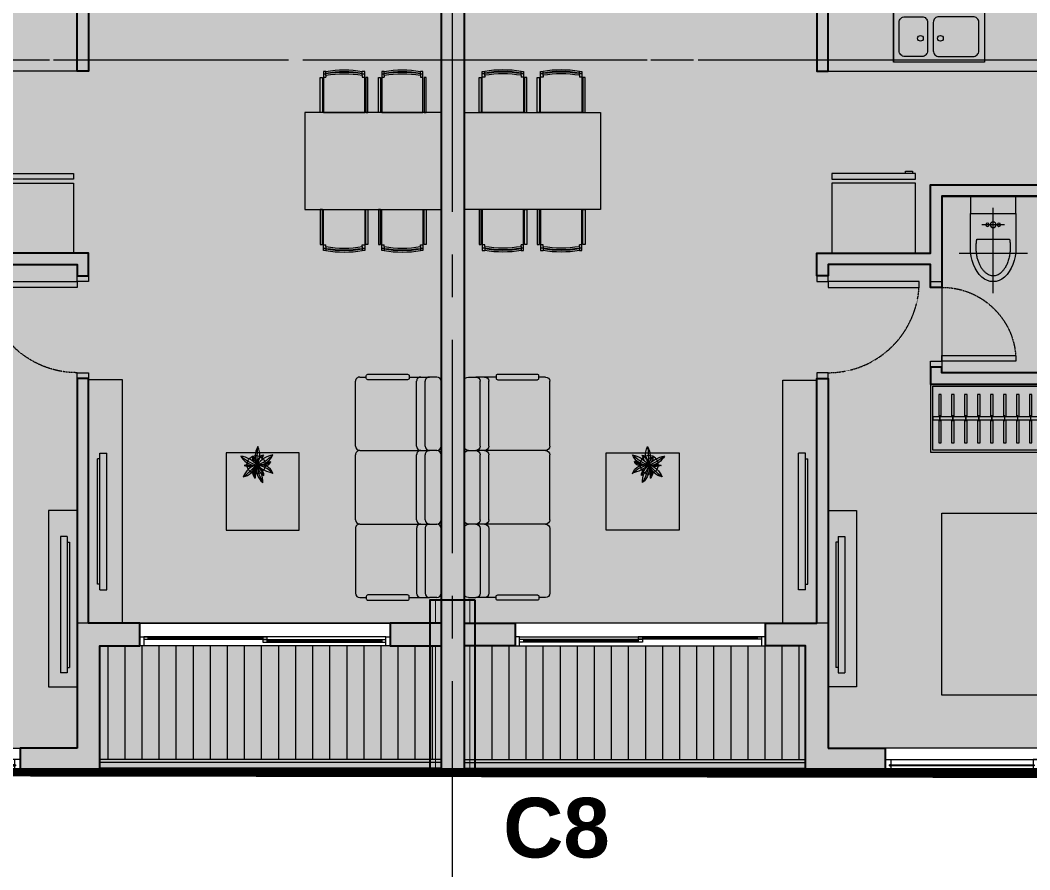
# Model space of a CAD drawing. Header units: millimetres. Extents: x -100356 to 314685, y 446 to 1273965.
# Drawn here: x 53941 to 62813, y 791300 to 798766 of the extents above; entities that cross this region are included whole.
import ezdxf
from ezdxf.enums import TextEntityAlignment as Align

# ---------------------------------------------------------------- set-up
doc = ezdxf.new("R2010")
doc.units = ezdxf.units.MM
for name, pattern in [('A1 - dp$0$HIDDEN', [0.375, 0.25, -0.125]), ('CENTER', [2, 1.25, -0.25, 0.25, -0.25]), ('Dash', [6, 3, -3]), ('DASHED2', [0.375, 0.25, -0.125]), ('gf$0$CENTER2', [28.575, 19.05, -3.175, 3.175, -3.175]), ('gf$0$Kume - Grid Line', [10.5, 6, -1.25, 2, -1.25])]:
    doc.linetypes.add(name, pattern=pattern)
for name, color, linetype, lineweight in [('20180330-Ascent Plaza-TP-Ban ve so bo$0$KÍNH', 150, 'Continuous', 9), ('@ color hatch', 7, 'Continuous', 13), ('A.Concrete', 7, 'Continuous', 25), ('A1 - dp$0$A.Door', 4, 'Continuous', 13), ('A1 - dp$0$A.HACH 250', 250, 'Continuous', 5), ('A1 - dp$0$CUA', 5, 'Continuous', 9), ('A1 - dp$0$FURNITURE', 8, 'Continuous', 5), ('A1 - dp$0$KHCUA', 3, 'Continuous', 13), ('A1 - dp$0$TUONG 2', 2, 'Continuous', 25), ('gf$0$A.Axis', 251, 'gf$0$CENTER2', 13), ('GJ', 1, 'Continuous', 13), ('Hatch-wall', 251, 'Continuous', 5), ('LC.HA', 250, 'Continuous', 9), ('LGI', 250, 'CENTER', 9), ('luoicot', 30, 'Continuous', 13), ('Text 35', 250, 'Continuous', 15)]:
    doc.layers.add(name, color=color, linetype=linetype, lineweight=lineweight)
doc.layers.add('STR', color=7, linetype='Continuous')
doc.styles.add('A1 - dp$0$GHICHU-C', font='Font - TrueType - Arial.ttf', dxfattribs={"width": 0.7})
doc.styles.add('ARIAL', font='Font - TrueType - Arial Bold.ttf')
doc.styles.add('arial_eng', font='ARIALNI.TTF')

# ---------------------------------------------------------------- blocks, each defined once
blk = doc.blocks.new('A1 - dp$0$cua so 1')
at = {"layer": 'A1 - dp$0$A.Door', "ltscale": 0.5}
for p, q in [((1400, 65), (2000, 65)), ((1400, 35), (2000, 35))]:
    blk.add_line(p, q, dxfattribs=at)
for points in [[(0, 0), (2100, 0), (2100, 100), (0, 100)], [(2050, 100), (2050, 0), (2100, 0), (2100, 100)]]:
    blk.add_lwpolyline(points, close=True, dxfattribs=at)
for points in [[(50, 55), (50, 100), (0, 100), (0, 0), (50, 0), (50, 45), (40, 45), (40, 55), (50, 55)], [(1300, 55), (1300, 100), (1350, 100), (1350, 0), (1300, 0), (1300, 45), (1310, 45), (1310, 55), (1300, 55)], [(1400, 55), (1400, 65), (1350, 65), (1350, 35), (1400, 35), (1400, 45), (1390, 45), (1390, 55), (1400, 55)], [(2000, 55), (2000, 65), (2050, 65), (2050, 35), (2000, 35), (2000, 45), (2010, 45), (2010, 55), (2000, 55)]]:
    blk.add_lwpolyline(points, dxfattribs=at)
at = {"layer": 'A1 - dp$0$A.HACH 250', "ltscale": 0.5}
for points in [[(40, 45), (1310, 45), (1310, 55), (40, 55)], [(1390, 45), (2010, 45), (2010, 55), (1390, 55)]]:
    blk.add_lwpolyline(points, close=True, dxfattribs=at)
blk = doc.blocks.new('A1 - dp$0$A$C6FE626A3')
for p, q in [((-90, 605.7), (-150, 605.7)), ((-150, -594.3), (-150, 605.7)), ((-90, -594.3), (-90, 605.7)), ((-90, 556.6), (-70, 556.6)), ((-70, -544.9), (-70, 556.6)), ((-90, -594.3), (-150, -594.3)), ((-90, -544.9), (-70, -544.9))]:
    blk.add_line(p, q)
blk = doc.blocks.new('*U240')
for points in [[(0, 600), (0, 0), (2100, 0), (2100, 600)], [(2080, 580), (2080, 20), (20, 20), (20, 580)]]:
    blk.add_lwpolyline(points, close=True)
at = {"ltscale": 6}
for points in [[(91.1, 313.1), (91.1, 515.2), (69.1, 515.2), (69.1, 313.1)], [(205.1, 313.1), (205.1, 515.2), (183.1, 515.2), (183.1, 313.1)], [(319.1, 313.1), (319.1, 515.2), (297.1, 515.2), (297.1, 313.1)], [(433.1, 313.1), (433.1, 515.2), (411.1, 515.2), (411.1, 313.1)], [(547.1, 313.1), (547.1, 515.2), (525.1, 515.2), (525.1, 313.1)], [(661.1, 313.1), (661.1, 515.2), (639.1, 515.2), (639.1, 313.1)], [(775.1, 313.1), (775.1, 515.2), (753.1, 515.2), (753.1, 313.1)], [(889.1, 313.1), (889.1, 515.2), (867.1, 515.2), (867.1, 313.1)], [(1003.1, 313.1), (1003.1, 515.2), (981.1, 515.2), (981.1, 313.1)], [(1117.1, 313.1), (1117.1, 515.2), (1095.1, 515.2), (1095.1, 313.1)], [(1231.1, 313.1), (1231.1, 515.2), (1209.1, 515.2), (1209.1, 313.1)], [(1345.1, 313.1), (1345.1, 515.2), (1323.1, 515.2), (1323.1, 313.1)], [(1459.1, 313.1), (1459.1, 515.2), (1437.1, 515.2), (1437.1, 313.1)], [(1573.1, 313.1), (1573.1, 515.2), (1551.1, 515.2), (1551.1, 313.1)], [(1687.1, 313.1), (1687.1, 515.2), (1665.1, 515.2), (1665.1, 313.1)], [(1801.1, 313.1), (1801.1, 515.2), (1779.1, 515.2), (1779.1, 313.1)], [(1915.1, 313.1), (1915.1, 515.2), (1893.1, 515.2), (1893.1, 313.1)], [(2029.1, 313.1), (2029.1, 515.2), (2007.1, 515.2), (2007.1, 313.1)], [(69.1, 286.7), (69.1, 92.1), (91.1, 92.1), (91.1, 286.7)], [(183.1, 286.7), (183.1, 92.1), (205.1, 92.1), (205.1, 286.7)], [(297.1, 286.7), (297.1, 92.1), (319.1, 92.1), (319.1, 286.7)], [(411.1, 286.7), (411.1, 92.1), (433.1, 92.1), (433.1, 286.7)], [(525.1, 286.7), (525.1, 92.1), (547.1, 92.1), (547.1, 286.7)], [(639.1, 286.7), (639.1, 92.1), (661.1, 92.1), (661.1, 286.7)], [(753.1, 286.7), (753.1, 92.1), (775.1, 92.1), (775.1, 286.7)], [(867.1, 286.7), (867.1, 92.1), (889.1, 92.1), (889.1, 286.7)], [(981.1, 286.7), (981.1, 92.1), (1003.1, 92.1), (1003.1, 286.7)], [(1095.1, 286.7), (1095.1, 92.1), (1117.1, 92.1), (1117.1, 286.7)], [(1209.1, 286.7), (1209.1, 92.1), (1231.1, 92.1), (1231.1, 286.7)], [(1323.1, 286.7), (1323.1, 92.1), (1345.1, 92.1), (1345.1, 286.7)], [(1437.1, 286.7), (1437.1, 92.1), (1459.1, 92.1), (1459.1, 286.7)], [(1551.1, 286.7), (1551.1, 92.1), (1573.1, 92.1), (1573.1, 286.7)], [(1665.1, 286.7), (1665.1, 92.1), (1687.1, 92.1), (1687.1, 286.7)], [(1779.1, 286.7), (1779.1, 92.1), (1801.1, 92.1), (1801.1, 286.7)], [(1893.1, 286.7), (1893.1, 92.1), (1915.1, 92.1), (1915.1, 286.7)], [(2007.1, 286.7), (2007.1, 92.1), (2029.1, 92.1), (2029.1, 286.7)]]:
    blk.add_lwpolyline(points, dxfattribs=at)
for points in [[(2080, 286.7), (2080, 313.1), (20, 313.1), (20, 286.7)], [(82.7, 319.2), (78.3, 319.2), (78.3, 280.4), (82.7, 280.4)], [(196.7, 319.2), (192.3, 319.2), (192.3, 280.4), (196.7, 280.4)], [(310.7, 319.2), (306.3, 319.2), (306.3, 280.4), (310.7, 280.4)], [(424.7, 319.2), (420.3, 319.2), (420.3, 280.4), (424.7, 280.4)], [(538.7, 319.2), (534.3, 319.2), (534.3, 280.4), (538.7, 280.4)], [(652.7, 319.2), (648.3, 319.2), (648.3, 280.4), (652.7, 280.4)], [(766.7, 319.2), (762.3, 319.2), (762.3, 280.4), (766.7, 280.4)], [(880.7, 319.2), (876.3, 319.2), (876.3, 280.4), (880.7, 280.4)], [(994.7, 319.2), (990.3, 319.2), (990.3, 280.4), (994.7, 280.4)], [(1108.7, 319.2), (1104.3, 319.2), (1104.3, 280.4), (1108.7, 280.4)], [(1222.7, 319.2), (1218.3, 319.2), (1218.3, 280.4), (1222.7, 280.4)], [(1336.7, 319.2), (1332.3, 319.2), (1332.3, 280.4), (1336.7, 280.4)], [(1450.7, 319.2), (1446.3, 319.2), (1446.3, 280.4), (1450.7, 280.4)], [(1564.7, 319.2), (1560.3, 319.2), (1560.3, 280.4), (1564.7, 280.4)], [(1678.7, 319.2), (1674.3, 319.2), (1674.3, 280.4), (1678.7, 280.4)], [(1792.7, 319.2), (1788.3, 319.2), (1788.3, 280.4), (1792.7, 280.4)], [(1906.7, 319.2), (1902.3, 319.2), (1902.3, 280.4), (1906.7, 280.4)], [(2020.7, 319.2), (2016.3, 319.2), (2016.3, 280.4), (2020.7, 280.4)]]:
    blk.add_lwpolyline(points, close=True, dxfattribs=at)
blk = doc.blocks.new('A1 - dp$0$Bed 1600')
at = {"linetype": 'Continuous'}
for p, q in [((2, -80), (2, 0)), ((2, 0), (66, 0)), ((66, 0), (66, -80)), ((12, -1.2), (32.8, -1.2)), ((12, -14.4), (12, -1.2)), ((32.8, -1.2), (32.8, -14.4)), ((35.2, -1.2), (56, -1.2)), ((35.2, -14.4), (35.2, -1.2)), ((56, -1.2), (56, -16.4)), ((2, -14.4), (48.8, -14.4)), ((48.8, -16.8), (2, -16.8)), ((66, -29.6), (48.8, -14.4)), ((48.8, -14.4), (48.8, -29.6)), ((56, -16.4), (50.8, -16.4)), ((48.8, -29.6), (66, -29.6)), ((66, -80), (2, -80))]:
    blk.add_line(p, q, dxfattribs=at)
blk = doc.blocks.new('A1 - dp$0$A$C4168242D')
for points in [[(300, 750), (300, 0)], [(0, 400), (600, 400)], [(100, 350), (100, 50), (500, 50), (500, 350)], [(157.1, 275.5), (442.9, 275.5)], [(400, 150), (200, 150)]]:
    blk.add_lwpolyline(points)
for centre, radius in [((250, 150), 15), ((300, 150), 25), ((350, 150), 15)]:
    blk.add_circle(centre, radius)
blk.add_ellipse((300, 350), major_axis=(0, 300), ratio=0.666667, start_param=4.712389, end_param=7.853982)
blk.add_open_spline([(442.9, 275.5), (444.5, 283.4), (445.7, 291.4), (448.6, 313.5), (449.6, 327.6), (450.2, 356.1), (449.7, 370.4), (447.3, 398.6), (445.3, 412.5), (439.9, 439.6), (436.5, 452.7), (428.4, 477.8), (423.8, 489.7), (413.4, 512), (407.6, 522.4), (396.4, 539.6), (391.1, 546.8), (380.1, 559.9), (374.4, 565.7), (362.9, 575.9), (357.1, 580.3), (345.5, 587.6), (339.8, 590.6), (328.3, 595.4), (322.7, 597.1), (311.5, 599.4), (306, 600), (294.9, 600), (289.4, 599.5), (278.2, 597.3), (272.6, 595.7), (261.1, 591.1), (255.4, 588.1), (243.8, 580.9), (238, 576.6), (226.5, 566.5), (220.8, 560.8), (209.7, 547.9), (204.4, 540.8), (194.2, 525.3), (189.3, 516.9), (180.4, 498.9), (176.2, 489.4), (168.7, 469.5), (165.4, 459), (159.7, 437.4), (157.3, 426.3), (153.4, 403.6), (152, 392), (150.3, 368.5), (149.9, 356.7), (150.2, 333.1), (150.9, 321.3), (153.2, 298.1), (154.9, 286.7), (157.1, 275.5)], degree=3, knots=[4.428595, 4.428595, 4.428595, 4.428595, 4.521718, 4.521718, 4.681946, 4.681946, 4.842175, 4.842175, 5.002403, 5.002403, 5.162632, 5.162632, 5.32286, 5.32286, 5.483089, 5.483089, 5.615862, 5.615862, 5.748636, 5.748636, 5.88141, 5.88141, 6.014184, 6.014184, 6.146958, 6.146958, 6.279732, 6.279732, 6.412506, 6.412506, 6.545279, 6.545279, 6.678053, 6.678053, 6.810827, 6.810827, 6.943601, 6.943601, 7.076375, 7.076375, 7.209149, 7.209149, 7.341922, 7.341922, 7.474696, 7.474696, 7.60747, 7.60747, 7.740244, 7.740244, 7.873018, 7.873018, 8.005792, 8.005792, 8.137776, 8.137776, 8.137776, 8.137776])
blk = doc.blocks.new('*U204')
for points in [[(-700, 100), (-750, 100), (-750, 0), (-700, 0)], [(0, 100), (-50, 100), (-50, 0), (0, 0)], [(-50, 0), (-100, 0), (-100, -650), (-50, -650)]]:
    blk.add_lwpolyline(points, close=True)
at = {"linetype": 'A1 - dp$0$HIDDEN'}
blk.add_arc((-50, 0), 650, 180, 270, dxfattribs=at)
blk = doc.blocks.new('*U205')
for points in [[(-850, 100), (-900, 100), (-900, 0), (-850, 0)], [(0, 100), (-50, 100), (-50, 0), (0, 0)], [(-50, 0), (-100, 0), (-100, -800), (-50, -800)]]:
    blk.add_lwpolyline(points, close=True)
at = {"linetype": 'A1 - dp$0$HIDDEN'}
blk.add_arc((-50, 0), 800, 180, 270, dxfattribs=at)
blk = doc.blocks.new('A1 - dp$0$mb-tulanh700x735')
for p, q in [((279.3, 700), (279.3, 720.2)), ((279.3, 720.2), (339.9, 720.2)), ((339.9, 720.2), (339.9, 700)), ((368.4, 700), (-368.4, 700)), ((-368.4, 700), (-368.4, 650.9)), ((-368.4, 650.9), (368.4, 650.9)), ((339.9, 700), (279.3, 700)), ((368.4, 650.9), (368.4, 700)), ((368.4, 614), (-368.4, 614)), ((-368.4, 614), (-368.4, 0)), ((368.4, 0), (368.4, 614)), ((-368.4, 0), (368.4, 0))]:
    blk.add_line(p, q)
blk = doc.blocks.new('A1 - dp$0$crua 450x830')
at = {"layer": 'A1 - dp$0$FURNITURE'}
blk.add_lwpolyline([(400, 10), (-400, 10), (-400, 460), (400, 460)], close=True, dxfattribs=at)
blk.add_lwpolyline([(-400, 10), (400, 10), (400, 460)], dxfattribs=at)
for points in [[(-300, 60), (0, 60, 0.414214), (50, 110), (50, 360, 0.414214), (0, 410), (-300, 410, 0.414214), (-350, 360), (-350, 110, 0.414214)], [(100, 110), (100, 360, -0.414214), (150, 410), (300, 410, -0.414214), (350, 360), (350, 110, -0.414214), (300, 60), (150, 60, -0.414214)]]:
    blk.add_lwpolyline(points, format="xyb", close=True, dxfattribs=at)
for centre in [(-12.5, 250), (162.5, 250)]:
    blk.add_circle(centre, 25, dxfattribs=at)
blk = doc.blocks.new('A1 - dp$0$1012')
for p, q in [((397.4, 192), (13.4, 192)), ((13.4, 192), (13.4, 169)), ((36.4, 169), (36.4, 192)), ((67.1, 169), (67.1, 192)), ((397.4, 222), (70.7, 222)), ((70.7, 222), (70.7, 202)), ((70.7, 202), (397.4, 202)), ((397.4, 202), (397.4, 222)), ((397.4, -192), (397.4, 192)), ((51.8, 169), (13.4, 169)), ((51.8, 169), (67.1, 169)), ((51.8, -169), (13.4, -169)), ((13.4, -169), (13.4, -192)), ((36.4, -192), (36.4, -169)), ((51.8, -169), (67.1, -169)), ((67.1, -192), (67.1, -169)), ((13.4, -192), (397.4, -192)), ((70.7, -202), (397.4, -202)), ((70.7, -222), (70.7, -202)), ((397.4, -222), (70.7, -222)), ((397.4, -202), (397.4, -222))]:
    blk.add_line(p, q)
at = {"extrusion": (0, 0, -1)}
for centre, major_axis, start_param, end_param in [((1073.1, 0), (758.8, 758.8), 3.768877, 4.085105), ((1073.1, 0), (747.9, 747.9), 3.766561, 4.087421), ((1094.3, 0), (758.8, 758.8), 3.768877, 4.085105), ((1094.3, 0), (747.9, 747.9), 3.766561, 4.087421)]:
    blk.add_ellipse(centre, major_axis=major_axis, ratio=1, start_param=start_param, end_param=end_param, dxfattribs=at)
blk = doc.blocks.new('A1 - dp$0$ban an 4ng')
at = {"layer": 'A1 - dp$0$FURNITURE'}
blk.add_lwpolyline([(1200, 0), (0, 0), (0, -850), (1200, -850)], close=True, dxfattribs=at)
at = {"layer": 'A1 - dp$0$FURNITURE', "extrusion": (2.97971e-18, -2.13827e-28, -1), "xscale": 0.9444444444444446, "yscale": 0.9444444444444446, "zscale": -0.9444444444444446, "rotation": 270.0000000020186}
for p in [(-341.9, 375.3), (-853.5, 375.3)]:
    blk.add_blockref('A1 - dp$0$1012', p, dxfattribs=at)
at = {"layer": 'A1 - dp$0$FURNITURE', "xscale": 0.9444444444444446, "yscale": 0.9444444444444446, "zscale": 0.9444444444444446, "rotation": 90}
for p in [(341.9, -1225.3), (853.5, -1225.3)]:
    blk.add_blockref('A1 - dp$0$1012', p, dxfattribs=at)
blk = doc.blocks.new('A1 - dp$0$sofa')
for p, q in [((0, -570.8), (0, 0)), ((37.7, 37.7), (103.7, 37.7)), ((281.5, 37.7), (103.7, 37.7)), ((141.3, -570.8), (141.3, 0)), ((216.7, -570.8), (216.7, 0)), ((716.2, 37.7), (658.4, 37.7)), ((753.8, -570.8), (753.8, 0)), ((716.2, -608.5), (37.7, -608.5)), ((0, -1216.9), (0, -646.2)), ((141.3, -646.2), (141.3, -1216.9)), ((216.7, -646.2), (216.7, -1216.9)), ((753.8, -646.2), (753.8, -1216.9)), ((0, -1292.3), (0, -1863.1)), ((37.7, -1254.6), (103.7, -1254.6)), ((716.2, -1254.6), (103.7, -1254.6)), ((141.3, -1292.3), (141.3, -1863.1)), ((216.7, -1292.3), (216.7, -1863.1)), ((753.8, -1292.3), (753.8, -1863.1)), ((37.7, -1900.8), (103.7, -1900.8)), ((281.5, -1900.8), (103.7, -1900.8)), ((716.2, -1900.8), (658.4, -1900.8))]:
    blk.add_line(p, q)
for points in [[(644.3, 61.2), (295.7, 61.2, 0.414214), (281.5, 47.1), (281.5, 28.3, 0.414214), (295.7, 14.1), (644.3, 14.1, 0.414214), (658.4, 28.3), (658.4, 47.1, 0.414214)], [(644.3, -1924.3), (295.7, -1924.3, -0.414214), (281.5, -1910.2), (281.5, -1891.3, -0.414214), (295.7, -1877.2), (644.3, -1877.2, -0.414214), (658.4, -1891.3), (658.4, -1910.2, -0.414214)]]:
    blk.add_lwpolyline(points, format="xyb", close=True)
blk.add_lwpolyline([(1890, -555.1), (1250, -555.1), (1250, -1235.1), (1890, -1235.1)], close=True)
blk.add_circle((1626.6, -1129.6), 80.6)
for centre, radius, start, end in [((37.7, 0), 37.7, 90, 180), ((103.7, 0), 37.7, 0, 90), ((179, 0), 37.7, 0, 90), ((716.2, 0), 37.7, 0, 90), ((37.7, -570.8), 37.7, 180, 270), ((37.7, -646.2), 37.7, 90, 180), ((103.7, -570.8), 37.7, 270, 0), ((103.7, -646.2), 37.7, 0, 90), ((179, -570.8), 37.7, 270, 0), ((179, -646.2), 37.7, 0, 90), ((716.2, -570.8), 37.7, 270, 0), ((716.2, -646.2), 37.7, 0, 90), ((1796.2, -980.6), 228.4, 178.22216, 197.85831), ((1477.3, -1093.4), 150.2, 346.36026, 52.94739), ((1223.2, -1179.9), 401.3, 8.09589, 30.72258), ((1588.5, -1012.5), 116.1, 199.43419, 287.43571), ((1402.2, -1394.7), 346.7, 51.54163, 77.17636), ((1657.4, -877.5), 251.6, 226.14832, 260.37107), ((1675.3, -1021.9), 118.1, 186.50728, 242.3609), ((1499.9, -1141.4), 120.9, 8.55522, 61.3289), ((1835.2, -909.9), 304, 204.75992, 224.64728), ((1582.5, -966.6), 167.2, 284.12842, 340.14677), ((2071.7, -1493.4), 574.9, 125.44636, 140.73815), ((1353.4, -1030.9), 282.9, 345.0604, 4.07375), ((1771.7, -1170.4), 150.4, 102.24233, 161.73209), ((1520.8, -1059.1), 124.5, 335.9893, 22.83996), ((1593.6, -1056.4), 62.7, 334.5276, 48.0163), ((1623.2, -1280.4), 157.2, 94.40726, 156.44308), ((1435, -996), 225.9, 281.24862, 323.98987), ((1735.2, -1455.1), 347.8, 109.63177, 136.94159), ((1544.1, -1171.6), 49.4, 77.35568, 164.35325), ((1569.7, -1230.9), 102.4, 81.63887, 135.62551), ((1785.5, -1859.9), 757.9, 106.3355, 112.41502), ((1549.4, -1146.8), 69.2, 281.42671, 10.98767), ((1508.5, -1123.6), 107.2, 301.90552, 355.18589), ((1044.1, -1192.9), 575.5, 350.23998, 6.11478), ((1462.3, -1203.9), 172.6, 330.24114, 25.80899), ((1771.1, -1214.6), 175.7, 150.76974, 151.93672), ((1796.2, -980.6), 228.4, 219.15, 261.38898), ((1890.9, -1027.4), 288.7, 200.51384, 216.02424), ((1504.1, -1496.3), 387.9, 48.57445, 72.38422), ((1623.2, -1280.4), 157.2, 28.0484, 84.64912), ((1727.5, -2146.8), 1024.5, 89.91003, 94.50199), ((1686.2, -1226.8), 113.6, 66.7315, 107.39709), ((1675.4, -1004.5), 130.4, 272.43736, 295.29557), ((37.7, -1216.9), 37.7, 180, 270), ((103.7, -1216.9), 37.7, 270, 0), ((179, -1216.9), 37.7, 270, 0), ((716.2, -1216.9), 37.7, 270, 0), ((1246.8, -1065), 349.9, 334.68532, 342.45009), ((1771.1, -1214.6), 175.7, 174.33263, 205.28039), ((1669.4, -1150.9), 48.5, 222.83737, 256.97864), ((1609.2, -1188.8), 50.1, 349.11662, 38.95559), ((37.7, -1292.3), 37.7, 90, 180), ((103.7, -1292.3), 37.7, 0, 90), ((179, -1292.3), 37.7, 0, 90), ((716.2, -1292.3), 37.7, 0, 90), ((37.7, -1863.1), 37.7, 180, 270), ((103.7, -1863.1), 37.7, 270, 0), ((179, -1863.1), 37.7, 270, 0), ((716.2, -1863.1), 37.7, 270, 0)]:
    blk.add_arc(centre, radius, start, end)
blk = doc.blocks.new('*U239')
for p, q in [((50, 0), (1538, 0)), ((100, 0), (100, -30)), ((1488, 0), (1488, -30)), ((1538, 0), (1538, -30)), ((50, -30), (1538, -30)), ((1488, -35), (1488, -65)), ((1488, -35), (2975, -35)), ((1488, -65), (2975, -65)), ((1538, -35), (1538, -65)), ((2925, -35), (2925, -65))]:
    blk.add_line(p, q)
at = {"color": 8}
for p, q in [((100, -15), (1488, -15)), ((1538, -50), (2925, -50))]:
    blk.add_line(p, q, dxfattribs=at)
for points in [[(0, 0), (50, 0), (50, -110), (0, -110)], [(2975, 0), (3025, 0), (3025, -110), (2975, -110)]]:
    blk.add_lwpolyline(points, close=True)
for points in [[(2975, 0), (50, 0)], [(2975, -110), (50, -110)]]:
    blk.add_lwpolyline(points)
at = {"layer": 'A1 - dp$0$KHCUA', "style": 'A1 - dp$0$GHICHU-C', "flags": 1}
for tag, p in [('TEN_CUA', (450, -184)), ('KICH_THUOC', (450, -300)), ('QUI_CACH', (450, -421))]:
    blk.add_attdef(tag, text='', height=50, dxfattribs=at).set_placement(p, align=Align.MIDDLE)
blk = doc.blocks.new('*U41')
at = {"layer": 'A1 - dp$0$FURNITURE'}
for p, q in [((0, 100), (3000, 100)), ((0, 75), (3000, 75)), ((0, 25), (3000, 25)), ((0, 0), (3000, 0))]:
    blk.add_line(p, q, dxfattribs=at)
blk = doc.blocks.new('2B1')
at = {"layer": '@ color hatch'}
h = blk.add_hatch(color=151, dxfattribs=at)
h.dxf.hatch_style = 1
h.paths.add_polyline_path([(150, 8700), (3100, 8700), (3100, 9800), (150, 9800)])
h.paths.add_polyline_path([(3300, 9600), (3300, 8500), (150, 8500), (150, 8300), (100, 8300), (99.9, 2500.1), (200.1, 2500.1), (200.1, 1050), (600, 1050), (600, 150), (7500.1, 150), (7500.1, 2500), (7600, 2500), (7600, 3550), (6500, 3550), (6500, 5600), (6100, 5600), (6100, 6400), (6400, 6400), (6399.8, 9600.1), (6299.8, 9600.1), (6300, 9600)])
h.paths.add_polyline_path([(7650, 3650), (6600, 3650), (6600, 6900.1), (7650, 6900.1)])
at = {"layer": 'A1 - dp$0$A.HACH 250'}
h = blk.add_hatch(dxfattribs=at)
h.set_pattern_fill('_USER', color=256, scale=150, angle=270, pattern_type=0)
h.set_pattern_definition([(270, (228487.5, -51770.26), (150, -3e-14), [])])
h.paths.add_polyline_path([(3100.3, 8700), (3099.7, 9700), (99.5, 9700), (100, 8700)])
at = {"layer": 'Hatch-wall', "ltscale": 0.5}
h = blk.add_hatch(color=256, dxfattribs=at)
h.dxf.hatch_style = 1
h.paths.add_polyline_path([(1800, 1900), (1700, 1900), (1700, 150), (600, 150), (600, 1050), (100, 1050), (100, 2850), (1700, 2850), (1700, 2650), (1800, 2650), (1800, 2950), (100, 2950), (100, 8500), (550, 8500), (550, 8700), (100, 8700), (100, 9800), (-100, 9800), (-100, 0), (1850, 0), (1850, 150), (1800, 150)])
h.paths.add_polyline_path([(100, 150), (100, 950), (500, 950), (500, 150)], flags=16)
h = blk.add_hatch(color=256, dxfattribs=at)
h.dxf.hatch_style = 1
h.paths.add_polyline_path([(3300, 9600), (3800, 9600), (3800, 9800), (3300, 9800), (3100, 9800), (3100, 8700), (2750, 8700), (2750, 8500), (3200, 8500), (3200, 6350), (3300, 6350), (3300, 8700), (3300, 8900)])
h.paths.add_polyline_path([(6400, 9800), (6600, 9800), (6600, 6300), (6600, 5600), (6100, 5600), (6100, 5700), (6100, 5700), (6100, 5700), (6100, 6300), (4300, 6300), (4300, 6250), (4200, 6250), (4200, 6400), (6400, 6400), (6400, 6399.7), (6400, 9600), (5900, 9600), (5900, 9800)])
h.paths.add_polyline_path([(6200, 5700), (6200, 6300), (6500, 6300), (6500, 5700)], flags=16)
h = blk.add_hatch(color=256, dxfattribs=at)
h.dxf.hatch_style = 1
h.paths.add_polyline_path([(3300, 2950), (3300, 2850), (3200, 2850), (3200, 3650), (3300, 3650), (3300, 3050), (6500, 3050), (6500, 3650), (6600, 3650), (6650, 3650), (6650, 3550), (6600, 3550), (6600, 3050), (6600, 2950)])
h.paths.add_polyline_path([(4300, 4750), (4300, 5550), (4200, 5550), (4200, 5350), (3300, 5350), (3300, 5450), (3200, 5450), (3200, 5250), (3300, 5250), (4200, 5250), (4200, 4750), (4200, 4650), (6500, 4650), (6500, 4550), (6600, 4550), (6600, 4750)])
at = {"layer": '@ color hatch', "color": 7, "linetype": 'Dash', "ltscale": 10, "const_width": 10}
for points in [[(150, 8700), (3100, 8700), (3100, 9800), (150, 9800)], [(3300, 9600), (3300, 8500), (150, 8500), (150, 8300), (100, 8300), (100, 2500.1), (200.1, 2500.1), (200.1, 1050), (600, 1050), (600, 150), (7500.1, 150), (7500.1, 2500), (7600, 2500), (7600, 3550), (6500, 3550), (6500, 5600), (6100, 5600), (6100, 6400), (6400, 6400), (6400, 8300.1), (6300, 8300.1), (6300, 9600)]]:
    blk.add_lwpolyline(points, close=True, dxfattribs=at)
at = {"layer": 'A1 - dp$0$CUA'}
for p, q in [((5900, 9600), (3800, 9600)), ((4300, 5550), (4300, 6200))]:
    blk.add_line(p, q, dxfattribs=at)
blk.add_lwpolyline([(2750, 8500), (550, 8500)], dxfattribs=at)
at = {"layer": 'A1 - dp$0$FURNITURE'}
for points in [[(3550, 9059.9), (3300, 9059.9), (3300, 7510), (3550, 7510)], [(2900, 8500), (2900, 6364.2), (3200, 6364.2), (3200, 8500)], [(4950, 4900), (4950, 4750), (4550, 4750), (4550, 4900)], [(3300, 3650.3), (6500, 3650.3), (6500, 3050.3), (3300, 3050.3)]]:
    blk.add_lwpolyline(points, close=True, dxfattribs=at)
at = {"layer": 'A1 - dp$0$TUONG 2', "ltscale": 0.5, "elevation": 0}
blk.add_lwpolyline([(-100.2, 0), (-100.2, 9800.1), (0, 9800)], dxfattribs=at)
at = {"layer": 'A1 - dp$0$TUONG 2', "ltscale": 0.5}
for points in [[(-100.2, 0), (1850, 0), (1850, 150), (1800, 150), (1800, 1900), (1700, 1900), (1700, 150), (600, 150), (600, 1050), (100, 1050), (100, 2850), (1700, 2850), (1700, 2650), (1800, 2650), (1800, 2950), (100, 2950), (100, 8500), (550, 8500), (550, 8700), (100, 8700), (100, 9800), (0, 9800)], [(4300, 4750), (4300, 5550), (4200, 5550), (4200, 5350), (3300, 5350), (3300, 5450), (3200, 5450), (3200, 5250), (4200, 5250), (4200, 5250), (4200, 5250), (4200, 4750), (4200, 4650), (6500, 4650), (6500, 4550), (6600, 4550), (6600, 4750), (6600, 4750), (4300, 4750), (6100, 4750)]]:
    blk.add_lwpolyline(points, dxfattribs=at)
for points in [[(3300, 9600), (3800, 9600), (3800, 9800), (3300, 9800), (3100, 9800), (3100, 8700), (2750, 8700), (2750, 8500), (3200, 8500), (3200, 6350), (3300, 6350), (3300, 8600), (3300, 8800)], [(6400, 9800), (6600, 9800), (6600, 6300), (6600, 5600), (6100, 5600), (6100, 5700), (6100, 5700), (6100, 5700), (6100, 6300), (4300, 6300), (4300, 6250), (4200, 6250), (4200, 6400), (6400, 6400), (6400, 6399.7), (6400, 9600), (5900, 9600), (5900, 9800)], [(3300, 2950), (3300, 2850), (3200, 2850), (3200, 3650), (3300, 3650), (3300, 3050), (6500, 3050), (6500, 3650), (6600, 3650), (6650, 3650), (6650, 3550), (6600, 3550), (6600, 3050), (6600, 2950)]]:
    blk.add_lwpolyline(points, close=True, dxfattribs=at)
at = {"layer": 'A1 - dp$0$A.Door', "xscale": 0.7272727265428539, "yscale": 0.7272727265428539, "zscale": 0.7272727265428539, "rotation": 180}
blk.add_blockref('*U239', (2750, 8620), dxfattribs=at)
at = {"layer": 'A1 - dp$0$CUA', "xscale": -1.000000000000003, "rotation": 90}
blk.add_blockref('*U205', (3300, 5450), dxfattribs=at)
at = {"layer": 'A1 - dp$0$CUA', "rotation": 90}
blk.add_blockref('*U204', (4300, 6250), dxfattribs=at)
at = {"layer": 'A1 - dp$0$FURNITURE', "xscale": -24.99999062500355, "yscale": 24.99999062500355, "zscale": 24.99999062500355, "rotation": 270}
blk.add_blockref('A1 - dp$0$Bed 1600', (6300, 7484.9), dxfattribs=at)
at = {"layer": 'A1 - dp$0$FURNITURE', "xscale": -1}
for name, p in [('A1 - dp$0$A$C6FE626A3', (3297.1, 8333)), ('*U240', (6300, 6399.7)), ('A1 - dp$0$crua 450x830', (4273.5, 3111.8))]:
    blk.add_blockref(name, p, dxfattribs=at)
at = {"layer": 'A1 - dp$0$FURNITURE'}
for name, p in [('A1 - dp$0$sofa', (100, 8238.7, 0)), ('A1 - dp$0$ban an 4ng', (100, 4864.7))]:
    blk.add_blockref(name, p, dxfattribs=at)
at = {"layer": 'A1 - dp$0$FURNITURE', "xscale": -1, "rotation": 180}
blk.add_blockref('A1 - dp$0$A$C6FE626A3', (3190, 7613.1), dxfattribs=at)
at = {"layer": 'A1 - dp$0$FURNITURE', "rotation": 1.693966789646544e-05}
blk.add_blockref('A1 - dp$0$A$C4168242D', (4450, 4850), dxfattribs=at)
at = {"layer": 'A1 - dp$0$FURNITURE', "extrusion": (2.97971e-18, -2.01948e-28, -1), "zscale": -1, "rotation": 180}
blk.add_blockref('A1 - dp$0$mb-tulanh700x735', (-3700, 5250), dxfattribs=at)
at = {"layer": 'A1 - dp$0$TUONG 2'}
for name, p in [('*U41', (100, 9700)), ('A1 - dp$0$cua so 1', (3800, 9700))]:
    blk.add_blockref(name, p, dxfattribs=at)
at = {"layer": 'A1 - dp$0$FURNITURE', "style": 'arial_eng'}
blk.add_attdef('AC', text='', height=300, dxfattribs=at).set_placement((7131.1, 6568.6, 0), align=Align.MIDDLE)
blk = doc.blocks.new('SITE')
at = {"layer": 'GJ', "color": 2, "linetype": 'DASHED2', "ltscale": 200, "const_width": 50, "elevation": 0}
blk.add_lwpolyline([(-29878.6, 42740.1), (-25969.9, 42803.7), (-21953.7, 42762.3), (-17824.9, 42747.8), (-8761.4, 42796.1), (-2287.3, 42907.9), (-2255, 42909.9), (-1186, 35376.8), (-1156.8, 8044.3), (-172, -62.9), (-42869, 0.2)], dxfattribs=at)
blk = doc.blocks.new('X-GRID')
at = {"layer": 'LGI', "ltscale": 1500}
for p, q in [((-25500, 49486.8), (-25500, -7272.6)), ((5008.8, 42400), (-57318.6, 42400)), ((5008.8, 36150), (-57318.6, 36150))]:
    blk.add_line(p, q, dxfattribs=at)
blk = doc.blocks.new('A$C60262ED2')
at = {"layer": 'LC.HA'}
h = blk.add_hatch(color=256, dxfattribs=at)
h.dxf.hatch_style = 1
h.paths.add_polyline_path([(33107, 10583.9), (32707, 10583.9), (32707, 9083.9), (33107, 9083.9)])
at = {"layer": 'STR', "ltscale": 1000, "elevation": 0}
blk.add_lwpolyline([(33107, 10583.9), (32707, 10583.9), (32707, 9083.9), (33107, 9083.9)], close=True, dxfattribs=at)
at = {"rotation": 180}
blk.add_blockref('X-GRID', (7408.8, 51484, 0), dxfattribs=at)
at = {"layer": 'Text 35', "ltscale": 1000, "style": 'ARIAL'}
blk.add_text('C8', height=525, dxfattribs=at).set_placement((33352.2, 8323.5, 0))
blk = doc.blocks.new('column')
at = {"layer": 'luoicot', "ltscale": 0.5}
blk.add_blockref('A$C60262ED2', (-47108.6, -40383.9, 0), dxfattribs=at)
blk = doc.blocks.new('gf$0$grid tower-gf')
at = {"layer": 'gf$0$A.Axis', "linetype": 'gf$0$Kume - Grid Line', "lineweight": 9, "ltscale": 100}
for p, q in [((48341.2, 31299.9), (-14918.8, 31299.9)), ((48341.2, 25049.9), (-14918.8, 25049.9))]:
    blk.add_line(p, q, dxfattribs=at)

msp = doc.modelspace()

# ---------------------------------------------------------------- linework, layer by layer
at = {"color": 3, "linetype": 'Dash', "ltscale": 30, "const_width": 50, "elevation": 0}
msp.add_lwpolyline([(81739.1, 803768.3), (81738.9, 798321.3), (81738.9, 798321.3), (80440.9, 798321.3), (80440.9, 792168.4), (66541.3, 792168.4), (66541.3, 795068.4), (64340.5, 795068.4), (64339.1, 792168.4), (51140.5, 792168.6)], dxfattribs=at)

# ---------------------------------------------------------------- block references
at = {"layer": '20180330-Ascent Plaza-TP-Ban ve so bo$0$KÍNH', "rotation": 180}
msp.add_blockref('gf$0$grid tower-gf', (74640.7, 823468.2, 0), dxfattribs=at)
at = {"layer": 'A.Concrete'}
msp.add_blockref('column', (71940.7, 823468.3, 0), dxfattribs=at)
at = {"layer": 'A1 - dp$0$TUONG 2', "rotation": 180}
msp.add_blockref('2B1', (57740.8, 801968.4, 0), dxfattribs=at)
at = {"layer": 'A1 - dp$0$TUONG 2', "xscale": -1, "rotation": 180}
msp.add_blockref('2B1', (57741.1, 801968.3, 0), dxfattribs=at)
at = {"layer": 'GJ'}
msp.add_blockref('SITE', (82927, 792165.5, 0), dxfattribs=at)

doc.saveas('drawing.dxf')
